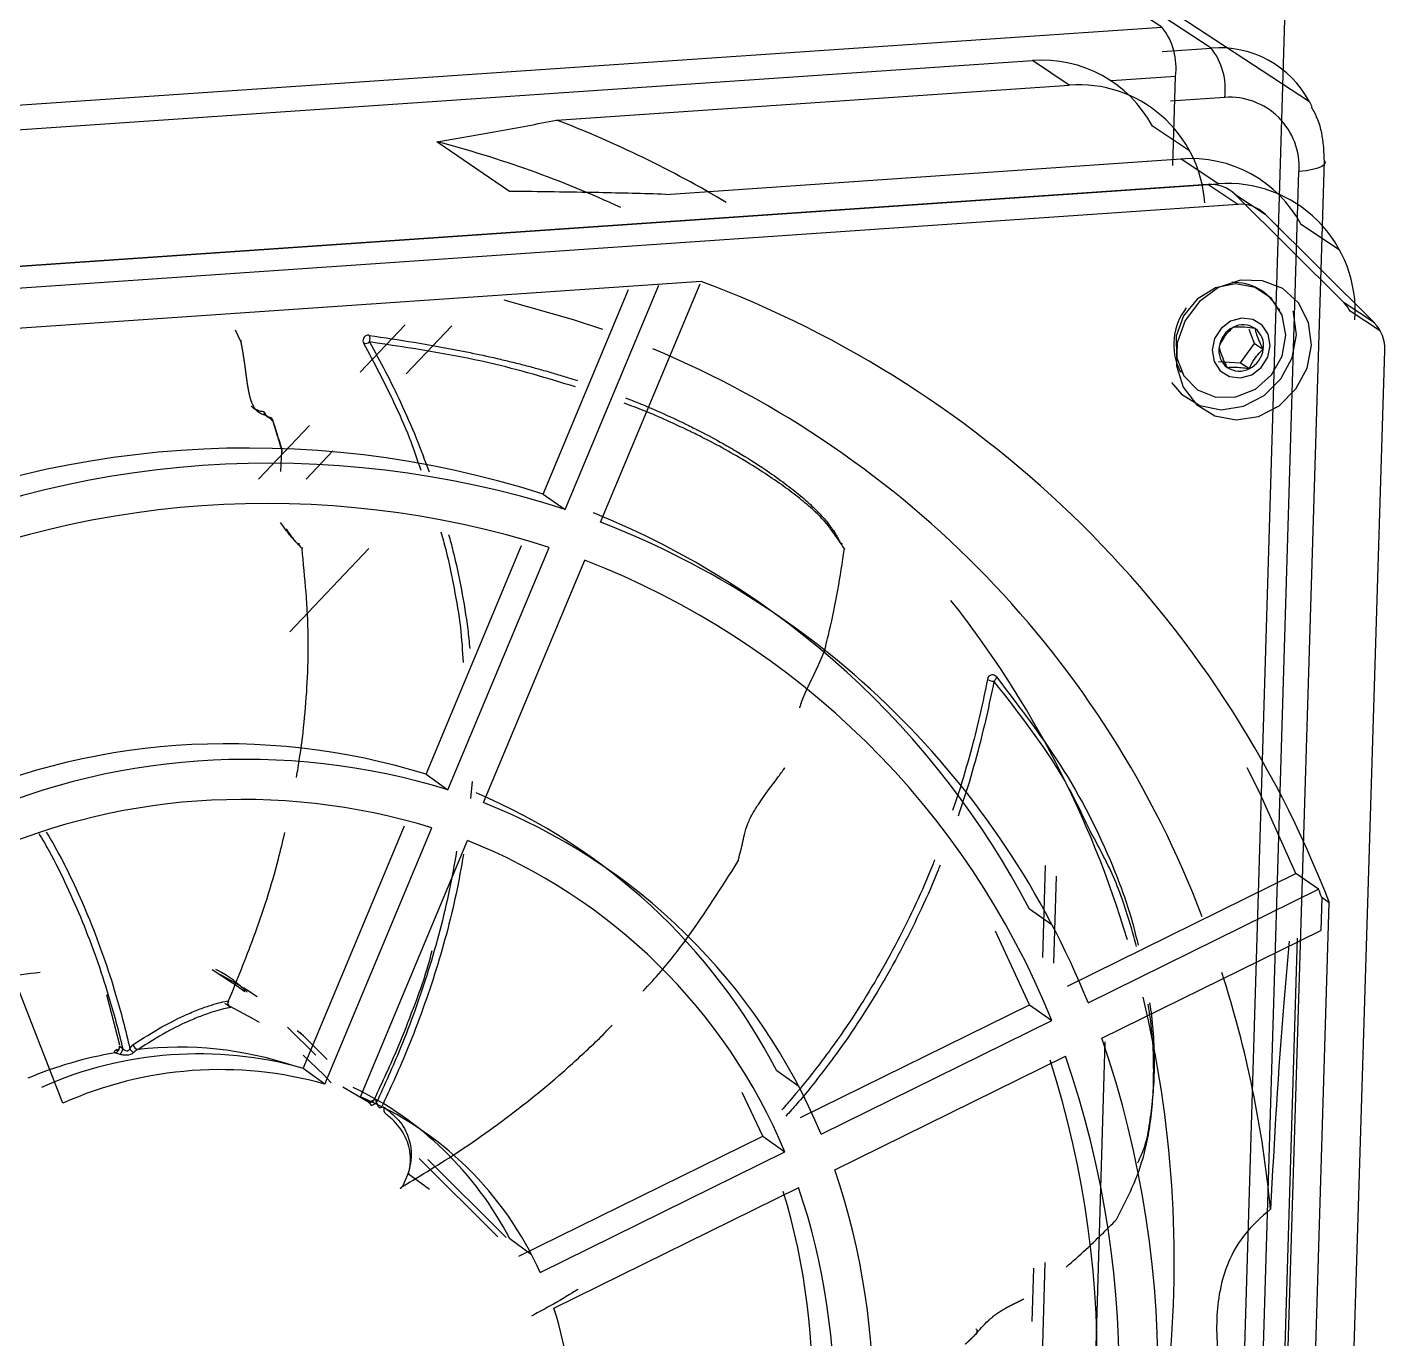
# Model space of a CAD drawing. Header units: millimetres. Extents: x 0 to 279, y 0 to 216.
# Drawn here: x 141.16 to 155.18, y 149.78 to 163.32 of the extents above; entities that cross this region are included whole.
import ezdxf

# ---------------------------------------------------------------- set-up
doc = ezdxf.new("R2010")
doc.units = ezdxf.units.MM
doc.layers.add('DIM', color=1, linetype='Continuous')
doc.dimstyles.new('SLDDIMSTYLE1', dxfattribs={"dimtxt": 0.18, "dimasz": 3.302, "dimexe": 0, "dimexo": 0.0625, "dimgap": 0, "dimtad": 0, "dimtih": 1, "dimtoh": 1, "dimdec": 0, "dimrnd": 1e-09, "dimzin": 0, "dimdsep": 46, "dimtxsty": 'Standard', "dimsah": 1, "dimcen": 0.09, "dimadec": 0, "dimazin": 0, "dimtfac": 3.302, "dimtdec": 0, "dimtofl": 0, "dimtmove": 0, "dimatfit": 3, "dimfxl": 0, "dimfrac": 2, "dimtolj": 1, "dimtzin": 0, "dimarcsym": 0})

msp = doc.modelspace()

# ---------------------------------------------------------------- linework, layer by layer
at = {"color": 7, "linetype": 'Continuous', "lineweight": 25}
for p, q in [((153.468, 140.966), (154.238, 166.457)), ((152.875, 163.316), (150.53, 164.857)), ((153.383, 163.1), (151.184, 164.544)), ((154.398, 162.546), (152.191, 163.994)), ((104.319, 160.014), (152.875, 163.316)), ((130.435, 161.534), (151.538, 162.971)), ((151.919, 162.719), (151.538, 162.971)), ((146.626, 162.358), (151.919, 162.719)), ((152.989, 161.888), (153.016, 162.807)), ((154.398, 162.546), (154.422, 162.497)), ((153.16, 162.04), (152.778, 162.293)), ((146.139, 161.622), (145.392, 162.133)), ((147.753, 161.591), (153.07, 161.956)), ((153.456, 161.7), (153.07, 161.956)), ((153.901, 140.526), (154.552, 161.938)), ((153.641, 140.401), (154.29, 161.828)), ((132.191, 160.238), (153.456, 161.7)), ((153.35, 161.693), (132.298, 160.246)), ((153.66, 161.488), (153.35, 161.693)), ((153.629, 161.592), (153.94, 161.386)), ((153.629, 161.592), (154.757, 160.47)), ((153.66, 161.488), (132.582, 160.036)), ((155.068, 160.264), (153.94, 161.386)), ((154.705, 161.018), (154.317, 161.275)), ((148.118, 160.693), (138.182, 160.007)), ((146.488, 158.498), (147.37, 160.608)), ((146.714, 158.34), (147.681, 160.654)), ((147.081, 158.208), (148.11, 160.668)), ((155.068, 160.264), (154.757, 160.47)), ((154.091, 160.4), (154.072, 160.412)), ((155.131, 160.178), (154.82, 160.385)), ((143.368, 160.074), (143.312, 160.189)), ((145.063, 160.245), (144.598, 159.756)), ((145.546, 160.234), (145.074, 159.738)), ((153.832, 160.053), (153.776, 160.195)), ((154.868, 160.296), (154.868, 160.295)), ((153.688, 159.853), (153.832, 160.053)), ((153.832, 160.053), (153.922, 159.993)), ((154.521, 138.678), (155.176, 159.98)), ((153.06, 159.771), (153.079, 159.758)), ((153.46, 159.866), (153.688, 159.853)), ((153.688, 159.853), (153.778, 159.793)), ((143.574, 159.35), (143.573, 159.35)), ((144.076, 159.207), (143.55, 158.653)), ((143.649, 159.289), (143.603, 159.326)), ((144.318, 158.944), (144.042, 158.653)), ((146.488, 158.498), (146.714, 158.34)), ((145.28, 155.607), (146.266, 157.967)), ((145.504, 155.446), (146.55, 157.947)), ((143.872, 157.077), (144.69, 157.938)), ((145.871, 155.315), (146.917, 157.816)), ((151.074, 156.587), (151.075, 156.585)), ((151.166, 156.614), (151.164, 156.615)), ((145.28, 155.607), (145.504, 155.446)), ((145.754, 155.531), (145.739, 155.357)), ((144.011, 152.572), (145.057, 155.074)), ((144.234, 152.409), (145.34, 155.054)), ((144.601, 152.279), (145.707, 154.923)), ((141.53, 152.212), (140.55, 154.712)), ((151.646, 153.717), (151.673, 154.664)), ((151.899, 153.42), (154.259, 154.582)), ((154.492, 154.421), (154.259, 154.582)), ((151.76, 153.658), (151.786, 154.554)), ((152.113, 153.25), (154.492, 154.421)), ((154.526, 154.335), (154.515, 153.996)), ((154.603, 154.281), (154.526, 154.335)), ((151.739, 154.054), (151.509, 154.215)), ((154.297, 144.237), (154.603, 154.281)), ((151.51, 153.229), (151.156, 153.988)), ((152.254, 152.883), (154.515, 153.996)), ((153.999, 144.8), (154.276, 153.915)), ((143.282, 153.45), (143.071, 153.589)), ((142.117, 152.811), (141.983, 153.332)), ((143.286, 153.454), (143.41, 153.367)), ((143.24, 153.268), (143.239, 153.269)), ((149.143, 152.064), (151.51, 153.229)), ((151.51, 153.229), (151.74, 153.067)), ((149.357, 151.894), (151.74, 153.067)), ((144.14, 152.707), (143.85, 152.996)), ((144.016, 152.909), (143.978, 152.946)), ((144.26, 152.665), (144.016, 152.909)), ((142.071, 152.758), (142.09, 152.771)), ((152.287, 152.845), (152.175, 149.045)), ((149.5, 151.526), (151.881, 152.699)), ((144.234, 152.409), (144.011, 152.572)), ((149.126, 152.384), (148.899, 152.547)), ((144.421, 152.38), (144.677, 152.231)), ((144.673, 152.236), (144.688, 152.227)), ((148.756, 151.874), (148.544, 152.322)), ((146.236, 150.634), (148.756, 151.874)), ((148.756, 151.874), (148.983, 151.71)), ((146.02, 150.834), (145.208, 151.643)), ((146.456, 150.466), (148.983, 151.71)), ((146.105, 150.827), (145.298, 151.631)), ((145.314, 151.323), (145.098, 151.482)), ((145.035, 151.352), (145.032, 151.351)), ((146.599, 150.098), (149.126, 151.342)), ((146.367, 150.649), (146.143, 150.814)), ((151.612, 148.591), (151.67, 150.57)), ((151.536, 149.961), (151.552, 150.51))]:
    msp.add_line(p, q, dxfattribs=at)
at = {"color": 8, "linetype": 'Continuous', "lineweight": 25}
for p, q in [((152.878, 163.066), (153.383, 163.1)), ((153.016, 162.807), (152.354, 162.761)), ((153.524, 162.591), (152.965, 162.553)), ((144.016, 152.909), (143.949, 152.958)), ((145.088, 151.473), (145.035, 151.352))]:
    msp.add_line(p, q, dxfattribs=at)
at = {"color": 8, "linetype": 'Continuous', "lineweight": 25, "flags": 128}
for points in [[(154.552, 161.938), (154.554, 161.936), (154.56, 161.916), (154.55, 161.896), (154.525, 161.877), (154.484, 161.86), (154.43, 161.846), (154.364, 161.835), (154.29, 161.828)], [(148.983, 155.673), (148.984, 155.672), (148.982, 155.672)], [(144.689, 152.229), (144.682, 152.231), (144.673, 152.236)]]:
    msp.add_lwpolyline(points, dxfattribs=at)
at = {"color": 7, "linetype": 'Continuous', "lineweight": 25, "flags": 128}
for points in [[(154.116, 160.346), (154.005, 160.517), (153.837, 160.63), (153.636, 160.668), (153.427, 160.626), (153.24, 160.51), (153.099, 160.337), (153.024, 160.128), (153.025, 159.912), (153.101, 159.719), (153.243, 159.575), (153.431, 159.499), (153.639, 159.501), (153.84, 159.581), (154.007, 159.728), (154.117, 159.923), (154.155, 160.138), (154.116, 160.346)], [(154.42, 160.036), (154.39, 160.268), (154.286, 160.47), (154.122, 160.619), (153.914, 160.7), (153.685, 160.704), (153.459, 160.63), (153.263, 160.486), (153.115, 160.289), (153.034, 160.059), (153.027, 159.821), (153.095, 159.601), (153.231, 159.424), (153.42, 159.307), (153.641, 159.264), (153.871, 159.3), (154.085, 159.41), (154.259, 159.583), (154.375, 159.799), (154.42, 160.036)], [(147.104, 160.195), (146.803, 160.297), (146.087, 160.499)], [(154.265, 160.14), (154.234, 160.372), (154.23, 160.386)], [(153.973, 160.147), (153.91, 160.242), (153.814, 160.301), (153.7, 160.315), (153.584, 160.282), (153.486, 160.207), (153.419, 160.102), (153.394, 159.982), (153.414, 159.865), (153.477, 159.77), (153.573, 159.711), (153.688, 159.697), (153.803, 159.73), (153.901, 159.804), (153.968, 159.91), (153.994, 160.03), (153.973, 160.147)], [(143.372, 160.069), (143.373, 160.071), (143.371, 160.073), (143.368, 160.074)], [(144.692, 160.135), (144.689, 160.137), (144.686, 160.137)], [(152.974, 159.648), (153.076, 159.528), (153.265, 159.411), (153.487, 159.368), (153.716, 159.404), (153.93, 159.514), (154.104, 159.687), (154.22, 159.903), (154.265, 160.14)], [(144, 157.947), (144.001, 157.945), (144.001, 157.942), (143.999, 157.938)], [(149.598, 157.937), (149.599, 157.935), (149.598, 157.933)], [(149.389, 156.871), (149.391, 156.874), (149.391, 156.879)], [(151.141, 156.566), (151.149, 156.573), (151.155, 156.58), (151.161, 156.587), (151.165, 156.594), (151.168, 156.601), (151.169, 156.606), (151.168, 156.61), (151.166, 156.614)], [(154.259, 154.582), (153.878, 155.43), (153.754, 155.672)], [(143.208, 153.237), (143.205, 153.239), (143.204, 153.24)], [(143.208, 153.237), (143.486, 153.09), (143.556, 153.048)], [(144.011, 152.71), (144.221, 152.509), (144.299, 152.424)], [(152.405, 151.011), (152.405, 151.011), (152.406, 151.012)]]:
    msp.add_lwpolyline(points, dxfattribs=at)
at = {"color": 7, "linetype": 'Continuous', "lineweight": 25}
for centre, radius, start, end in [((152.334, 162.892), 0.688, 352.8431, 38.0516), ((152.843, 162.677), 0.687, 352.8331, 38.1072), ((151.641, 161.687), 1.288, 28.0703, 94.5966), ((152.015, 161.417), 1.305, 3.8503, 94.2343), ((153.574, 161.875), 0.718, 356.2389, 94.0203), ((142.507, 151.637), 11.485, 59.2538, 68.9829), ((142.574, 151.267), 11.226, 65.1534, 75.4621), ((153.174, 160.666), 1.294, 28.0406, 94.6379), ((153.379, 161.337), 0.357, 45.4905, 94.5486), ((153.55, 160.383), 1.321, 356.2367, 94.0753), ((153.689, 161.131), 0.358, 45.4889, 94.5564), ((144.23, 150.274), 11.121, 21.1229, 69.5371), ((153.624, 160.174), 0.507, 28.0772, 93.2534), ((154.505, 160.218), 0.356, 27.898, 45.0836), ((153.616, 160.042), 0.619, 142.4603, 205.9487), ((153.732, 159.978), 0.27, 117.0153, 171.4455), ((153.713, 160.025), 0.22, 55.4522, 118.2399), ((153.705, 160.031), 0.22, 350.1973, 52.9235), ((154.796, 159.998), 0.38, 357.3571, 44.3614), ((143.319, 160.06), 0.0538, 10.0247, 29.1601), ((143.361, 160.079), 0.00903, 328.638, 52.066), ((144.681, 160.084), 0.053, 94.8956, 213.458), ((144.68, 160.085), 0.0522, 82.8201, 94.2946), ((144.614, 160.097), 0.087, 341.3965, 25.9196), ((143.655, 150.487), 10.303, 20.7382, 67.3609), ((153.682, 159.981), 0.22, 170.2074, 232.9429), ((153.655, 160.033), 0.27, 297.021, 351.4354), ((153.674, 159.987), 0.22, 235.4713, 298.2453), ((143.658, 159.245), 0.0443, 61.5365, 102.2066), ((143.648, 159.241), 0.0536, 22.1179, 54.0194), ((143.692, 159.255), 0.00806, 321.2353, 46.7557), ((143.446, 149.005), 9.968, 72.234, 115.7736), ((143.741, 158.938), 0.0537, 353.8272, 19.5924), ((143.784, 158.937), 0.0115, 334.6453, 46.6235), ((143.67, 148.838), 9.978, 72.2382, 115.7783), ((143.637, 148.82), 9.581, 72.301, 115.7353), ((143.688, 150.131), 8.823, 27.5765, 67.9011), ((143.896, 149.943), 8.857, 21.9261, 68.928), ((143.955, 157.94), 0.0468, 61.7137, 92.2513), ((149.549, 157.941), 0.0517, 56.3694, 80.8719), ((143.854, 149.882), 8.504, 21.9928, 68.8919), ((142.477, 150.899), 10.481, 16.627, 38.3415), ((149.341, 156.893), 0.0529, 335.3201, 348.0627), ((151.125, 156.58), 0.0522, 94.5442, 171.8573), ((151.155, 156.734), 0.168, 241.806, 265.3743), ((151.125, 156.58), 0.0526, 42.1915, 94.2052), ((143.199, 148.876), 7.045, 72.8235, 115.3295), ((143.422, 148.71), 7.051, 72.8279, 115.3342), ((148.934, 155.692), 0.0524, 320.2779, 339.0183), ((148.959, 155.677), 0.0239, 311.9067, 348.5933), ((143.388, 148.693), 6.654, 72.9405, 115.2414), ((143.368, 149.674), 6.233, 27.4462, 67.0741), ((143.581, 149.495), 6.254, 22.5555, 68.5249), ((143.538, 149.435), 5.901, 22.676, 68.4351), ((148.472, 154.727), 0.0329, 319.6876, 7.1754), ((148.452, 154.732), 0.053, 331.1732, 359.4365), ((143.566, 150.027), 11.776, 21.4574, 21.9085), ((141.679, 149.553), 4.026, 95.4791, 106.3958), ((141.499, 150.378), 3.569, 55.2301, 62.245), ((142.603, 150.049), 11.443, 5.3625, 17.8757), ((143.288, 153.246), 0.0531, 156.4283, 242.0572), ((141.314, 150.583), 11.689, 354.1734, 13.4714), ((142.059, 152.79), 0.0571, 281.073, 11.6895), ((141.955, 152.823), 0.2, 327.4044, 346.2464), ((142.282, 152.8), 0.0644, 201.8051, 253.7902), ((142.314, 152.824), 0.0578, 187.4942, 262.1242), ((142.731, 149.073), 3.718, 71.4527, 96.567), ((142.285, 149.434), 10.549, 337.5399, 19.0822), ((142.779, 148.623), 4.171, 99.7792, 112.6972), ((142.931, 148.752), 3.97, 74.2067, 114.0987), ((142.065, 149.562), 10.141, 337.6202, 17.7763), ((142.307, 149.393), 10.128, 337.5913, 19.0502), ((143.153, 148.585), 3.974, 74.2113, 114.1035), ((143.023, 149.203), 3.511, 27.3075, 64.6151), ((143.242, 149.032), 3.52, 24.042, 67.2764), ((144.702, 152.277), 0.0526, 241.3642, 337.4452), ((144.667, 152.335), 0.153, 288.6848, 311.3739), ((144.894, 152.144), 0.0514, 149.3592, 232.5568), ((142.444, 149.135), 7.45, 338.0413, 18.7237), ((142.222, 149.265), 7.046, 338.1792, 16.8044), ((142.464, 149.095), 7.03, 338.1407, 18.6436), ((142.599, 148.829), 4.197, 339.3064, 17.6091)]:
    msp.add_arc(centre, radius, start, end, dxfattribs=at)
at = {"color": 8, "linetype": 'Continuous', "lineweight": 25}
for centre, radius, start, end in [((153.468, 162.049), 1.055, 28.1368, 94.5914), ((144.652, 160.122), 0.069, 256.6948, 309.5076), ((143.66, 159.251), 0.038, 358.159, 59.8829), ((143.786, 158.951), 0.00763, 318.1791, 45.2077), ((142.075, 152.801), 0.0433, 265.5068, 298.3465), ((145.059, 151.309), 0.0495, 119.7304, 153.8931)]:
    msp.add_arc(centre, radius, start, end, dxfattribs=at)
at = {"color": 7, "linetype": 'Continuous', "lineweight": 25}
for points, knots in [([(154.552, 161.938), (154.55, 161.999), (154.544, 162.154), (154.501, 162.346), (154.437, 162.458), (154.418, 162.491)], [0, 0, 0, 0, 0.314037, 0.802334, 1, 1, 1, 1]), ([(145.392, 162.133), (145.603, 162.169), (146.026, 162.24), (146.426, 162.318), (146.626, 162.358)], [0, 0, 0, 0, 0.4995161, 1, 1, 1, 1]), ([(147.753, 161.591), (147.523, 161.598), (146.984, 161.612), (146.447, 161.618), (146.139, 161.622)], [0, 0, 0, 0, 0.427332, 1, 1, 1, 1]), ([(153.61, 160.219), (153.584, 160.194), (153.539, 160.151), (153.492, 160.077), (153.473, 160.036), (153.465, 160.018)], [0, 0, 0, 0, 0.439105, 0.751358, 1, 1, 1, 1]), ([(153.838, 160.206), (153.8, 160.211), (153.735, 160.221), (153.658, 160.222), (153.624, 160.22), (153.61, 160.219)], [0, 0, 0, 0, 0.439105, 0.751358, 1, 1, 1, 1]), ([(153.922, 159.993), (153.916, 160.005), (153.896, 160.042), (153.867, 160.107), (153.847, 160.166), (153.84, 160.196), (153.838, 160.206)], [0, 0, 0, 0, 0.156025, 0.493707, 0.819058, 1, 1, 1, 1]), ([(143.628, 159.307), (143.611, 159.313), (143.579, 159.324), (143.543, 159.345), (143.524, 159.367), (143.521, 159.37), (143.518, 159.374), (143.515, 159.379), (143.51, 159.385), (143.506, 159.392), (143.501, 159.4), (143.498, 159.406), (143.495, 159.412), (143.492, 159.419), (143.487, 159.427), (143.483, 159.437), (143.48, 159.447), (143.477, 159.454), (143.475, 159.46), (143.473, 159.466), (143.471, 159.471), (143.47, 159.476), (143.468, 159.481), (143.467, 159.487), (143.465, 159.492), (143.464, 159.496), (143.463, 159.501), (143.461, 159.507), (143.46, 159.512), (143.459, 159.518), (143.457, 159.523), (143.456, 159.529), (143.455, 159.534), (143.454, 159.54), (143.452, 159.547), (143.451, 159.552), (143.45, 159.559), (143.448, 159.565), (143.447, 159.572), (143.446, 159.577), (143.445, 159.584), (143.444, 159.59), (143.442, 159.597), (143.442, 159.602), (143.44, 159.609), (143.439, 159.615), (143.438, 159.622), (143.437, 159.627), (143.436, 159.634), (143.435, 159.64), (143.434, 159.647), (143.434, 159.652), (143.433, 159.659), (143.432, 159.664), (143.431, 159.671), (143.43, 159.677), (143.429, 159.682), (143.429, 159.688), (143.428, 159.693), (143.427, 159.7), (143.426, 159.706), (143.425, 159.712), (143.425, 159.718), (143.424, 159.723), (143.423, 159.729), (143.423, 159.734), (143.422, 159.741), (143.421, 159.746), (143.42, 159.752), (143.42, 159.757), (143.419, 159.763), (143.418, 159.769), (143.417, 159.775), (143.416, 159.782), (143.416, 159.787), (143.415, 159.792), (143.414, 159.798), (143.413, 159.803), (143.413, 159.81), (143.412, 159.816), (143.411, 159.822), (143.41, 159.828), (143.409, 159.833), (143.409, 159.839), (143.408, 159.844), (143.407, 159.851), (143.406, 159.856), (143.405, 159.863), (143.404, 159.868), (143.403, 159.874), (143.403, 159.879), (143.402, 159.885), (143.401, 159.891), (143.4, 159.897), (143.399, 159.902), (143.398, 159.908), (143.397, 159.913), (143.396, 159.92), (143.396, 159.925), (143.394, 159.932), (143.394, 159.937), (143.392, 159.944), (143.392, 159.949), (143.391, 159.955), (143.39, 159.959), (143.389, 159.963), (143.389, 159.967), (143.388, 159.971), (143.387, 159.975), (143.387, 159.979), (143.386, 159.983), (143.385, 159.987), (143.384, 159.991), (143.384, 159.995), (143.383, 160), (143.382, 160.004), (143.381, 160.008), (143.381, 160.012), (143.38, 160.016), (143.379, 160.02), (143.378, 160.024), (143.378, 160.028), (143.377, 160.032), (143.376, 160.036), (143.375, 160.042), (143.374, 160.047), (143.373, 160.052), (143.372, 160.056), (143.371, 160.061), (143.37, 160.065), (143.369, 160.069), (143.369, 160.072), (143.368, 160.074), (143.368, 160.074)], [0, 0, 0, 0, 0.122065, 0.245756, 0.249872, 0.253988, 0.262221, 0.270454, 0.278686, 0.295161, 0.303394, 0.311627, 0.31986, 0.328094, 0.336329, 0.352813, 0.36105, 0.369631, 0.37823, 0.380301, 0.388586, 0.392728, 0.39687, 0.405157, 0.4093, 0.413443, 0.417586, 0.425875, 0.430019, 0.434163, 0.442453, 0.446598, 0.450743, 0.459035, 0.46318, 0.471473, 0.475619, 0.483912, 0.488058, 0.496352, 0.500499, 0.508793, 0.512941, 0.521236, 0.525383, 0.533679, 0.537828, 0.546124, 0.550273, 0.55857, 0.562719, 0.571017, 0.575166, 0.583464, 0.587614, 0.595913, 0.600062, 0.604212, 0.612512, 0.616662, 0.624962, 0.629112, 0.637412, 0.641562, 0.645713, 0.654013, 0.658164, 0.666465, 0.670615, 0.674766, 0.683067, 0.687217, 0.695519, 0.699669, 0.707971, 0.712121, 0.716272, 0.724574, 0.728724, 0.737026, 0.741177, 0.749478, 0.753629, 0.75778, 0.766081, 0.770232, 0.778534, 0.782685, 0.790987, 0.795138, 0.799289, 0.807591, 0.811742, 0.820044, 0.824195, 0.828346, 0.836648, 0.840799, 0.849101, 0.853252, 0.861554, 0.865706, 0.874008, 0.878159, 0.88231, 0.886461, 0.890613, 0.894764, 0.898915, 0.903066, 0.907217, 0.911368, 0.915519, 0.91967, 0.923821, 0.927972, 0.932123, 0.936274, 0.940425, 0.944576, 0.948727, 0.952877, 0.957028, 0.961179, 0.96533, 0.973631, 0.977782, 0.981933, 0.986083, 0.990234, 0.994385, 0.998535, 1, 1, 1, 1]), ([(144.635, 160.056), (144.74, 159.856), (144.908, 159.538), (145.105, 159.099), (145.186, 158.857), (145.225, 158.744)], [0, 0, 0, 0, 0.4730525, 0.7525164, 1, 1, 1, 1]), ([(144.692, 160.135), (144.847, 160.112), (145.107, 160.075), (145.408, 160.022), (145.606, 159.984), (145.805, 159.944), (146.001, 159.901), (146.193, 159.855), (146.336, 159.818), (146.476, 159.78), (146.614, 159.74), (146.736, 159.703), (146.811, 159.679), (146.841, 159.669)], [0, 0, 0, 0, 0.200686, 0.3345, 0.401426, 0.469622, 0.606891, 0.675973, 0.74502, 0.814388, 0.883151, 0.952233, 1, 1, 1, 1]), ([(144.696, 160.069), (144.752, 159.967), (144.864, 159.762), (145.025, 159.431), (145.177, 159.088), (145.267, 158.845), (145.31, 158.729)], [0, 0, 0, 0, 0.237839, 0.475965, 0.749677, 1, 1, 1, 1]), ([(153.465, 160.018), (153.468, 160.008), (153.474, 159.978), (153.494, 159.919), (153.524, 159.855), (153.543, 159.817), (153.549, 159.806)], [0, 0, 0, 0, 0.180942, 0.506293, 0.843975, 1, 1, 1, 1]), ([(153.778, 159.793), (153.793, 159.825), (153.819, 159.88), (153.875, 159.949), (153.907, 159.98), (153.922, 159.993)], [0, 0, 0, 0, 0.439105, 0.751358, 1, 1, 1, 1]), ([(153.549, 159.806), (153.577, 159.807), (153.624, 159.81), (153.709, 159.803), (153.757, 159.796), (153.778, 159.793)], [0, 0, 0, 0, 0.4391052, 0.7513579, 1, 1, 1, 1]), ([(147.337, 159.491), (147.356, 159.484), (147.417, 159.461), (147.515, 159.421), (147.673, 159.354), (147.824, 159.286), (147.978, 159.212), (148.144, 159.129), (148.322, 159.033), (148.551, 158.901), (148.76, 158.768), (148.965, 158.623), (149.127, 158.497), (149.239, 158.398), (149.313, 158.326), (149.36, 158.277), (149.417, 158.213), (149.466, 158.15), (149.507, 158.087), (149.534, 158.039), (149.549, 158.008), (149.557, 157.992)], [0, 0, 0, 0, 0.015435, 0.049053, 0.082829, 0.15046, 0.184319, 0.226099, 0.309657, 0.365306, 0.476923, 0.560377, 0.643793, 0.727212, 0.761123, 0.795053, 0.828946, 0.89723, 0.931446, 0.965626, 1, 1, 1, 1]), ([(143.573, 159.35), (143.56, 159.355), (143.532, 159.366), (143.499, 159.378), (143.481, 159.402), (143.478, 159.406)], [0, 0, 0, 0, 0.45121, 0.905235, 1, 1, 1, 1]), ([(143.628, 159.307), (143.626, 159.314), (143.623, 159.327), (143.61, 159.342), (143.593, 159.351), (143.58, 159.35), (143.573, 159.35)], [0, 0, 0, 0, 0.250002, 0.499776, 0.74944, 1, 1, 1, 1]), ([(143.628, 159.307), (143.626, 159.314), (143.624, 159.327), (143.611, 159.342), (143.593, 159.351), (143.58, 159.35), (143.574, 159.35)], [0, 0, 0, 0, 0.250002, 0.499776, 0.74944, 1, 1, 1, 1]), ([(143.698, 159.25), (143.698, 159.25), (143.697, 159.251), (143.696, 159.252), (143.695, 159.253), (143.694, 159.254), (143.693, 159.255), (143.692, 159.257), (143.691, 159.257), (143.69, 159.258), (143.689, 159.259), (143.688, 159.26), (143.687, 159.261), (143.687, 159.262), (143.686, 159.263), (143.685, 159.264), (143.684, 159.265), (143.683, 159.266), (143.682, 159.267), (143.681, 159.268), (143.68, 159.268), (143.68, 159.269), (143.679, 159.27), (143.678, 159.271), (143.677, 159.271), (143.676, 159.272), (143.676, 159.273), (143.675, 159.274), (143.674, 159.274), (143.673, 159.276), (143.671, 159.277), (143.67, 159.278), (143.669, 159.279), (143.667, 159.28), (143.665, 159.282), (143.664, 159.283), (143.663, 159.284), (143.662, 159.285), (143.66, 159.286), (143.659, 159.287), (143.657, 159.288), (143.656, 159.29), (143.655, 159.29), (143.653, 159.291), (143.652, 159.292), (143.651, 159.293), (143.65, 159.294), (143.649, 159.295), (143.648, 159.296), (143.646, 159.296), (143.645, 159.297), (143.644, 159.298), (143.643, 159.299), (143.642, 159.3), (143.641, 159.3), (143.639, 159.301), (143.638, 159.302), (143.637, 159.303), (143.636, 159.303), (143.635, 159.304), (143.634, 159.304), (143.633, 159.305), (143.632, 159.305), (143.631, 159.306), (143.63, 159.306), (143.629, 159.307), (143.628, 159.307), (143.628, 159.307), (143.628, 159.307)], [0, 0, 0, 0, 0.011599, 0.028067, 0.044535, 0.052769, 0.069236, 0.085704, 0.102172, 0.110407, 0.126875, 0.143343, 0.151577, 0.168046, 0.17628, 0.192748, 0.209217, 0.217451, 0.23392, 0.242155, 0.258624, 0.266858, 0.275093, 0.291562, 0.299796, 0.316266, 0.324501, 0.332735, 0.349205, 0.35744, 0.39038, 0.40685, 0.42332, 0.43979, 0.472732, 0.489202, 0.505673, 0.522144, 0.538615, 0.555087, 0.58803, 0.604501, 0.620973, 0.637445, 0.653916, 0.670388, 0.686861, 0.703333, 0.719805, 0.736278, 0.752751, 0.769224, 0.785698, 0.802171, 0.818645, 0.835119, 0.851594, 0.868068, 0.884543, 0.892781, 0.909256, 0.925732, 0.942208, 0.950446, 0.966923, 0.9834, 0.991638, 1, 1, 1, 1]), ([(143.791, 158.956), (143.789, 158.962), (143.761, 159.065), (143.728, 159.166), (143.697, 159.261)], [0, 0, 0, 0, 0.058992, 1, 1, 1, 1]), ([(143.792, 158.946), (143.789, 158.956), (143.774, 159.006), (143.75, 159.088), (143.721, 159.18), (143.705, 159.231), (143.698, 159.25)], [0, 0, 0, 0, 0.098264, 0.492775, 0.808577, 1, 1, 1, 1]), ([(143.781, 158.73), (143.781, 158.751), (143.784, 158.826), (143.788, 158.895), (143.792, 158.946)], [0, 0, 0, 0, 0.272602, 1, 1, 1, 1]), ([(143.953, 157.987), (143.922, 158.02), (143.866, 158.081), (143.805, 158.167), (143.778, 158.206)], [0, 0, 0, 0, 0.547004, 1, 1, 1, 1]), ([(143.999, 157.938), (143.968, 157.971), (143.915, 158.027), (143.859, 158.107), (143.836, 158.14)], [0, 0, 0, 0, 0.5961503, 1, 1, 1, 1]), ([(145.433, 158.107), (145.45, 158.047), (145.504, 157.856), (145.57, 157.526), (145.639, 157.139), (145.655, 156.881), (145.662, 156.76)], [0, 0, 0, 0, 0.138624, 0.438596, 0.738541, 1, 1, 1, 1]), ([(145.512, 158.081), (145.527, 158.026), (145.579, 157.838), (145.646, 157.512), (145.704, 157.175), (145.724, 156.971), (145.73, 156.905)], [0, 0, 0, 0, 0.146586, 0.490529, 0.834561, 1, 1, 1, 1]), ([(143.942, 155.575), (143.953, 155.642), (144.01, 155.986), (144.056, 156.471), (144.072, 157.195), (144.029, 157.635), (143.999, 157.938)], [0, 0, 0, 0, 0.084228, 0.43563, 0.611178, 1, 1, 1, 1]), ([(149.391, 156.879), (149.409, 156.947), (149.461, 157.155), (149.534, 157.507), (149.577, 157.791), (149.598, 157.933)], [0, 0, 0, 0, 0.19536, 0.597168, 1, 1, 1, 1]), ([(149.137, 156.292), (149.137, 156.293), (149.138, 156.296), (149.14, 156.302), (149.142, 156.309), (149.145, 156.32), (149.148, 156.33), (149.152, 156.341), (149.155, 156.349), (149.157, 156.355), (149.159, 156.361), (149.161, 156.366), (149.163, 156.371), (149.165, 156.376), (149.167, 156.381), (149.169, 156.387), (149.17, 156.391), (149.172, 156.396), (149.175, 156.401), (149.177, 156.406), (149.179, 156.411), (149.181, 156.416), (149.183, 156.421), (149.185, 156.427), (149.187, 156.432), (149.19, 156.438), (149.192, 156.443), (149.195, 156.449), (149.197, 156.454), (149.2, 156.46), (149.202, 156.465), (149.205, 156.471), (149.207, 156.476), (149.21, 156.482), (149.212, 156.487), (149.215, 156.493), (149.217, 156.498), (149.22, 156.503), (149.222, 156.508), (149.225, 156.514), (149.227, 156.519), (149.23, 156.524), (149.232, 156.529), (149.235, 156.535), (149.237, 156.539), (149.24, 156.545), (149.242, 156.55), (149.244, 156.554), (149.246, 156.559), (149.248, 156.563), (149.251, 156.569), (149.253, 156.573), (149.256, 156.579), (149.258, 156.583), (149.26, 156.588), (149.263, 156.592), (149.265, 156.596), (149.267, 156.602), (149.27, 156.606), (149.272, 156.611), (149.274, 156.615), (149.276, 156.62), (149.279, 156.625), (149.281, 156.629), (149.284, 156.635), (149.286, 156.639), (149.288, 156.644), (149.29, 156.648), (149.292, 156.653), (149.295, 156.658), (149.297, 156.663), (149.299, 156.668), (149.301, 156.673), (149.303, 156.677), (149.306, 156.681), (149.308, 156.686), (149.31, 156.691), (149.312, 156.696), (149.315, 156.701), (149.317, 156.706), (149.319, 156.71), (149.321, 156.715), (149.323, 156.719), (149.326, 156.725), (149.328, 156.729), (149.33, 156.734), (149.332, 156.738), (149.334, 156.743), (149.336, 156.748), (149.338, 156.753), (149.341, 156.758), (149.343, 156.763), (149.345, 156.768), (149.347, 156.773), (149.349, 156.777), (149.351, 156.781), (149.352, 156.784), (149.354, 156.788), (149.355, 156.791), (149.356, 156.794), (149.358, 156.798), (149.359, 156.801), (149.361, 156.805), (149.362, 156.808), (149.364, 156.811), (149.365, 156.815), (149.367, 156.818), (149.368, 156.822), (149.37, 156.825), (149.371, 156.829), (149.373, 156.832), (149.374, 156.836), (149.375, 156.839), (149.377, 156.843), (149.378, 156.846), (149.38, 156.851), (149.382, 156.855), (149.384, 156.86), (149.385, 156.864), (149.387, 156.867), (149.388, 156.871), (149.39, 156.874), (149.391, 156.877), (149.391, 156.879), (149.391, 156.879)], [0, 0, 0, 0, 0.0039889, 0.0159019, 0.0278155, 0.0397302, 0.0635814, 0.0754992, 0.0879154, 0.1003579, 0.1033539, 0.1153411, 0.1213343, 0.1273279, 0.1393175, 0.1453122, 0.1513071, 0.1573024, 0.169295, 0.1752913, 0.1812878, 0.1932825, 0.1992799, 0.2052776, 0.2172742, 0.2232726, 0.2352705, 0.2412696, 0.2532687, 0.2592683, 0.2712685, 0.2772687, 0.28927, 0.2952708, 0.3072732, 0.3132746, 0.3252781, 0.33128, 0.3432845, 0.3492869, 0.3612924, 0.3672953, 0.3793017, 0.385305, 0.3973122, 0.4033159, 0.4153238, 0.4213279, 0.4273321, 0.4393409, 0.4453454, 0.4573548, 0.4633595, 0.4753694, 0.4813744, 0.4873795, 0.4993898, 0.5053951, 0.5174058, 0.5234112, 0.5294166, 0.5414276, 0.5474332, 0.5594443, 0.5654499, 0.5774611, 0.5834668, 0.5894725, 0.6014839, 0.6074896, 0.6195011, 0.6255069, 0.6375185, 0.6435243, 0.6495302, 0.6615419, 0.6675479, 0.6795597, 0.6855657, 0.6975777, 0.7035837, 0.7095897, 0.7216018, 0.7276079, 0.7396201, 0.7456263, 0.7516324, 0.7636448, 0.769651, 0.7816635, 0.7876697, 0.7996823, 0.8056887, 0.8177013, 0.8237077, 0.829714, 0.8357204, 0.8417267, 0.847733, 0.8537392, 0.8597455, 0.8657517, 0.8717578, 0.877764, 0.8837701, 0.8897762, 0.8957822, 0.9017883, 0.9077943, 0.9138002, 0.9198062, 0.9258121, 0.931818, 0.9378238, 0.9438297, 0.9498354, 0.961847, 0.9678526, 0.9738583, 0.9798639, 0.9858695, 0.9918751, 0.9978806, 1, 1, 1, 1]), ([(151.075, 156.585), (151.051, 156.468), (151.002, 156.234), (150.909, 155.863), (150.815, 155.529), (150.742, 155.313), (150.715, 155.233)], [0, 0, 0, 0, 0.257382, 0.515057, 0.819292, 1, 1, 1, 1]), ([(151.166, 156.614), (151.413, 156.29), (151.916, 155.632), (152.335, 154.773), (152.552, 154.172), (152.61, 153.924), (152.629, 153.844)], [0, 0, 0, 0, 0.358118, 0.727849, 0.912821, 1, 1, 1, 1]), ([(148.498, 154.706), (148.514, 154.767), (148.548, 154.889), (148.572, 155.029), (148.625, 155.154), (148.665, 155.228), (148.766, 155.381), (148.877, 155.527), (148.958, 155.638), (148.982, 155.672)], [0, 0, 0, 0, 0.210161, 0.421392, 0.468249, 0.515073, 0.597356, 0.877402, 1, 1, 1, 1]), ([(141.359, 155.013), (141.395, 154.952), (141.498, 154.775), (141.649, 154.471), (141.811, 154.102), (141.954, 153.723), (142.066, 153.374), (142.155, 153.058), (142.2, 152.87), (142.222, 152.776)], [0, 0, 0, 0, 0.089528, 0.257362, 0.425243, 0.593515, 0.761429, 0.880659, 1, 1, 1, 1]), ([(143.24, 153.268), (143.329, 153.486), (143.526, 153.967), (143.713, 154.55), (143.801, 154.915), (143.822, 155.005)], [0, 0, 0, 0, 0.3836563, 0.8475435, 1, 1, 1, 1]), ([(152.612, 153.831), (152.594, 153.898), (152.529, 154.135), (152.397, 154.538), (152.217, 154.87), (152.13, 155.03)], [0, 0, 0, 0, 0.1699393, 0.600887, 1, 1, 1, 1]), ([(141.283, 154.996), (141.319, 154.935), (141.421, 154.76), (141.571, 154.458), (141.733, 154.09), (141.877, 153.713), (141.99, 153.367), (142.08, 153.054), (142.126, 152.868), (142.149, 152.775)], [0, 0, 0, 0, 0.088934, 0.257124, 0.4257367, 0.5940288, 0.7623919, 0.8811439, 1, 1, 1, 1]), ([(145.594, 154.812), (145.571, 154.677), (145.497, 154.264), (145.351, 153.718), (145.169, 153.176), (144.995, 152.72), (144.851, 152.404), (144.768, 152.22)], [0, 0, 0, 0, 0.151606, 0.465188, 0.621925, 0.778729, 1, 1, 1, 1]), ([(145.666, 154.782), (145.642, 154.646), (145.593, 154.37), (145.492, 153.957), (145.371, 153.544), (145.231, 153.135), (145.089, 152.771), (144.951, 152.45), (144.863, 152.265), (144.819, 152.172)], [0, 0, 0, 0, 0.152157, 0.308446, 0.464779, 0.621477, 0.777839, 0.888868, 1, 1, 1, 1]), ([(150.529, 154.725), (150.522, 154.706), (150.464, 154.553), (150.338, 154.272), (150.149, 153.885), (149.94, 153.507), (149.713, 153.137), (149.507, 152.838), (149.291, 152.549), (149.122, 152.335), (148.988, 152.186), (148.951, 152.144)], [0, 0, 0, 0, 0.020697, 0.162479, 0.304248, 0.446004, 0.588695, 0.731815, 0.802658, 0.944428, 1, 1, 1, 1]), ([(147.518, 153.369), (147.581, 153.436), (147.742, 153.609), (148.081, 154.048), (148.328, 154.437), (148.498, 154.706)], [0, 0, 0, 0, 0.167263, 0.426287, 1, 1, 1, 1]), ([(154.189, 153.886), (154.17, 153.675), (154.086, 152.771), (154.035, 151.835), (153.996, 151.118)], [0, 0, 0, 0, 0.233539, 1, 1, 1, 1]), ([(144.747, 152.257), (144.831, 152.435), (144.976, 152.744), (145.151, 153.194), (145.273, 153.524), (145.326, 153.725), (145.343, 153.788)], [0, 0, 0, 0, 0.357616, 0.618871, 0.880171, 1, 1, 1, 1]), ([(142.256, 152.817), (142.358, 152.882), (142.562, 153.012), (142.785, 153.119), (142.95, 153.188), (143.067, 153.228), (143.165, 153.256), (143.215, 153.264), (143.24, 153.268)], [0, 0, 0, 0, 0.21629, 0.434509, 0.575674, 0.717234, 0.858477, 1, 1, 1, 1]), ([(143.264, 153.2), (143.24, 153.196), (143.193, 153.188), (143.098, 153.162), (142.985, 153.124), (142.825, 153.059), (142.607, 152.956), (142.407, 152.83), (142.306, 152.767)], [0, 0, 0, 0, 0.141293, 0.282837, 0.424055, 0.565639, 0.781913, 1, 1, 1, 1]), ([(143.236, 153.224), (143.236, 153.224), (143.238, 153.224), (143.237, 153.226), (143.236, 153.233), (143.234, 153.247), (143.235, 153.261), (143.239, 153.267), (143.24, 153.268)], [0, 0, 0, 0, 0.037415, 0.205774, 0.381604, 0.644524, 0.947255, 1, 1, 1, 1]), ([(152.406, 151.012), (152.518, 151.231), (152.665, 151.517), (152.748, 151.946), (152.78, 152.205), (152.796, 152.569), (152.783, 152.914), (152.743, 153.177), (152.734, 153.235)], [0, 0, 0, 0, 0.369221, 0.482373, 0.595522, 0.708664, 0.935165, 1, 1, 1, 1]), ([(152.748, 153.247), (152.755, 153.203), (152.791, 152.956), (152.801, 152.626), (152.782, 152.263), (152.747, 152.008), (152.708, 151.774), (152.648, 151.65), (152.622, 151.595)], [0, 0, 0, 0, 0.070095, 0.390274, 0.550076, 0.709806, 0.869542, 1, 1, 1, 1]), ([(145.035, 151.352), (145.232, 151.471), (145.672, 151.738), (146.207, 152.129), (146.652, 152.494), (146.918, 152.739), (147.102, 152.912), (147.174, 152.992), (147.199, 153.019)], [0, 0, 0, 0, 0.253969, 0.566883, 0.72457, 0.882666, 0.960504, 1, 1, 1, 1]), ([(142.113, 152.803), (142.113, 152.798), (142.115, 152.786), (142.108, 152.771), (142.099, 152.764), (142.097, 152.763), (142.096, 152.762)], [0, 0, 0, 0, 0.298793, 0.611214, 0.823977, 1, 1, 1, 1]), ([(142.115, 152.802), (142.117, 152.8), (142.119, 152.799), (142.126, 152.793), (142.135, 152.786), (142.144, 152.779), (142.149, 152.775)], [0, 0, 0, 0, 0.220476, 0.311778, 0.653151, 1, 1, 1, 1]), ([(142.149, 152.775), (142.156, 152.77), (142.169, 152.761), (142.186, 152.753), (142.198, 152.753), (142.207, 152.756), (142.212, 152.76), (142.218, 152.766), (142.22, 152.771), (142.222, 152.776), (142.222, 152.776)], [0, 0, 0, 0, 0.272893, 0.473611, 0.5966, 0.654046, 0.793484, 0.803906, 0.972622, 1, 1, 1, 1]), ([(142.222, 152.776), (142.224, 152.779), (142.234, 152.797), (142.246, 152.808), (142.256, 152.817)], [0, 0, 0, 0, 0.14431, 1, 1, 1, 1]), ([(142.306, 152.767), (142.293, 152.761), (142.279, 152.753), (142.266, 152.74), (142.264, 152.738)], [0, 0, 0, 0, 0.85894, 1, 1, 1, 1]), ([(142.07, 152.734), (142.069, 152.735), (142.064, 152.739), (142.061, 152.747), (142.068, 152.754), (142.071, 152.758)], [0, 0, 0, 0, 0.133089, 0.567284, 1, 1, 1, 1]), ([(142.123, 152.715), (142.116, 152.717), (142.101, 152.721), (142.084, 152.727), (142.074, 152.732), (142.071, 152.733), (142.07, 152.734)], [0, 0, 0, 0, 0.348297, 0.687197, 0.909013, 1, 1, 1, 1]), ([(142.264, 152.738), (142.264, 152.738), (142.258, 152.733), (142.246, 152.723), (142.222, 152.712), (142.193, 152.707), (142.159, 152.708), (142.136, 152.712), (142.123, 152.715)], [0, 0, 0, 0, 0.024958, 0.189812, 0.356481, 0.563605, 0.765054, 1, 1, 1, 1]), ([(144.677, 152.231), (144.676, 152.232), (144.671, 152.236), (144.666, 152.24), (144.67, 152.237), (144.673, 152.236)], [0, 0, 0, 0, 0.133089, 0.567284, 1, 1, 1, 1]), ([(144.716, 152.19), (144.711, 152.196), (144.701, 152.207), (144.688, 152.221), (144.681, 152.228), (144.678, 152.231), (144.677, 152.231)], [0, 0, 0, 0, 0.348297, 0.687197, 0.909013, 1, 1, 1, 1]), ([(144.746, 152.26), (144.744, 152.256), (144.739, 152.247), (144.726, 152.236), (144.711, 152.231), (144.7, 152.229), (144.693, 152.229), (144.69, 152.23), (144.689, 152.229), (144.689, 152.229)], [0, 0, 0, 0, 0.1545977, 0.3977624, 0.59006, 0.7428041, 0.8622213, 0.974145, 1, 1, 1, 1]), ([(144.751, 152.257), (144.752, 152.256), (144.754, 152.254), (144.758, 152.247), (144.762, 152.236), (144.766, 152.225), (144.768, 152.22)], [0, 0, 0, 0, 0.220476, 0.311778, 0.653151, 1, 1, 1, 1]), ([(144.768, 152.22), (144.77, 152.211), (144.775, 152.197), (144.784, 152.18), (144.792, 152.172), (144.8, 152.168), (144.805, 152.167), (144.812, 152.168), (144.816, 152.17), (144.819, 152.171), (144.819, 152.172)], [0, 0, 0, 0, 0.272893, 0.473611, 0.5966, 0.654046, 0.793484, 0.803906, 0.972622, 1, 1, 1, 1]), ([(144.819, 152.172), (144.821, 152.172), (144.833, 152.177), (144.842, 152.173), (144.85, 152.17)], [0, 0, 0, 0, 0.14431, 1, 1, 1, 1]), ([(144.85, 152.17), (144.909, 152.12), (145.028, 152.021), (145.104, 151.86), (145.129, 151.717), (145.125, 151.594), (145.1, 151.513), (145.088, 151.473)], [0, 0, 0, 0, 0.2519464, 0.5061394, 0.6705759, 0.8354727, 1, 1, 1, 1]), ([(145.097, 151.482), (145.101, 151.496), (145.11, 151.53), (145.117, 151.585), (145.119, 151.646), (145.114, 151.707), (145.1, 151.778), (145.071, 151.858), (145.021, 151.946), (144.953, 152.029), (144.893, 152.078), (144.863, 152.103)], [0, 0, 0, 0, 0.065432, 0.157407, 0.249438, 0.341648, 0.433923, 0.574711, 0.715774, 0.857724, 1, 1, 1, 1]), ([(145.014, 151.329), (145.014, 151.33), (145.017, 151.337), (145.024, 151.345), (145.031, 151.349), (145.033, 151.35)], [0, 0, 0, 0, 0.157546, 0.779631, 1, 1, 1, 1]), ([(153.996, 151.118), (153.901, 151.038), (153.732, 150.895), (153.547, 150.576), (153.457, 150.233), (153.433, 149.913), (153.456, 149.537), (153.536, 149.132), (153.687, 148.62), (153.819, 148.298), (153.904, 148.092)], [0, 0, 0, 0, 0.19934, 0.353388, 0.441958, 0.513696, 0.585175, 0.695198, 0.804398, 1, 1, 1, 1]), ([(151.886, 150.521), (151.955, 150.581), (152.135, 150.739), (152.303, 150.908), (152.406, 151.012)], [0, 0, 0, 0, 0.387605, 1, 1, 1, 1]), ([(150.954, 149.83), (150.992, 149.875), (151.03, 149.921), (151.089, 149.974), (151.093, 149.978), (151.097, 149.982), (151.103, 149.987), (151.111, 149.994), (151.12, 150.001), (151.128, 150.008), (151.135, 150.014), (151.141, 150.019), (151.148, 150.024), (151.157, 150.031), (151.166, 150.037), (151.175, 150.044), (151.182, 150.049), (151.187, 150.052), (151.193, 150.056), (151.197, 150.058), (151.201, 150.061), (151.206, 150.064), (151.21, 150.067), (151.214, 150.07), (151.218, 150.072), (151.222, 150.074), (151.227, 150.077), (151.231, 150.08), (151.235, 150.082), (151.24, 150.085), (151.244, 150.087), (151.248, 150.09), (151.252, 150.092), (151.258, 150.095), (151.262, 150.098), (151.267, 150.1), (151.271, 150.103), (151.276, 150.106), (151.28, 150.108), (151.285, 150.111), (151.289, 150.113), (151.294, 150.115), (151.298, 150.118), (151.303, 150.12), (151.307, 150.122), (151.312, 150.125), (151.316, 150.127), (151.321, 150.129), (151.324, 150.131), (151.329, 150.134), (151.333, 150.135), (151.337, 150.138), (151.341, 150.14), (151.346, 150.142), (151.349, 150.144), (151.353, 150.146), (151.357, 150.147), (151.36, 150.149), (151.365, 150.151), (151.368, 150.153), (151.373, 150.155), (151.376, 150.157), (151.38, 150.159), (151.383, 150.16), (151.387, 150.162), (151.391, 150.164), (151.395, 150.166), (151.398, 150.168), (151.402, 150.169), (151.405, 150.171), (151.41, 150.173), (151.413, 150.175), (151.417, 150.177), (151.421, 150.179), (151.424, 150.18), (151.428, 150.182), (151.431, 150.184), (151.436, 150.186), (151.439, 150.188), (151.443, 150.19), (151.447, 150.192), (151.45, 150.193), (151.451, 150.194), (151.451, 150.194)], [0, 0, 0, 0, 0.325026, 0.33049, 0.335953, 0.346881, 0.357809, 0.368736, 0.390604, 0.401532, 0.41246, 0.423389, 0.434318, 0.445248, 0.467129, 0.478062, 0.489452, 0.500867, 0.503615, 0.514612, 0.52011, 0.525608, 0.536607, 0.542106, 0.547606, 0.553106, 0.564108, 0.569608, 0.57511, 0.586113, 0.591615, 0.597117, 0.608123, 0.613625, 0.624632, 0.630135, 0.641143, 0.646647, 0.657655, 0.66316, 0.67417, 0.679675, 0.690685, 0.696191, 0.707203, 0.712709, 0.723721, 0.729228, 0.740241, 0.745748, 0.756762, 0.76227, 0.773285, 0.778792, 0.789808, 0.795316, 0.800824, 0.811841, 0.817349, 0.828366, 0.833875, 0.844892, 0.850401, 0.85591, 0.866928, 0.872437, 0.883455, 0.888965, 0.894474, 0.905492, 0.911002, 0.92202, 0.92753, 0.938549, 0.944058, 0.949568, 0.960586, 0.966096, 0.977115, 0.982625, 0.993644, 0.999153, 1, 1, 1, 1]), ([(150.847, 149.728), (150.847, 149.728), (150.849, 149.729), (150.85, 149.731), (150.852, 149.732), (150.853, 149.733), (150.855, 149.735), (150.857, 149.737), (150.859, 149.738), (150.86, 149.739), (150.862, 149.741), (150.863, 149.742), (150.865, 149.744), (150.866, 149.745), (150.868, 149.746), (150.869, 149.748), (150.871, 149.749), (150.872, 149.751), (150.874, 149.752), (150.875, 149.753), (150.877, 149.754), (150.878, 149.755), (150.879, 149.756), (150.88, 149.758), (150.882, 149.759), (150.883, 149.76), (150.884, 149.761), (150.885, 149.762), (150.887, 149.764), (150.889, 149.766), (150.891, 149.768), (150.893, 149.77), (150.895, 149.772), (150.897, 149.774), (150.9, 149.776), (150.902, 149.778), (150.904, 149.78), (150.906, 149.782), (150.907, 149.783), (150.91, 149.786), (150.912, 149.788), (150.914, 149.79), (150.916, 149.792), (150.918, 149.793), (150.92, 149.795), (150.921, 149.797), (150.923, 149.798), (150.925, 149.8), (150.926, 149.802), (150.928, 149.804), (150.93, 149.805), (150.931, 149.807), (150.933, 149.809), (150.935, 149.81), (150.936, 149.812), (150.938, 149.813), (150.94, 149.815), (150.941, 149.817), (150.943, 149.818), (150.944, 149.82), (150.945, 149.821), (150.947, 149.823), (150.948, 149.824), (150.949, 149.825), (150.951, 149.827), (150.952, 149.828), (150.953, 149.829), (150.953, 149.83), (150.954, 149.83)], [0, 0, 0, 0, 0.011599, 0.028067, 0.044535, 0.052769, 0.069236, 0.085704, 0.102172, 0.110407, 0.126875, 0.143343, 0.151577, 0.168046, 0.17628, 0.192748, 0.209217, 0.217451, 0.23392, 0.242155, 0.258624, 0.266858, 0.275093, 0.291562, 0.299796, 0.316266, 0.324501, 0.332735, 0.349205, 0.35744, 0.39038, 0.40685, 0.42332, 0.43979, 0.472732, 0.489202, 0.505673, 0.522144, 0.538615, 0.555087, 0.58803, 0.604501, 0.620973, 0.637445, 0.653916, 0.670388, 0.686861, 0.703333, 0.719805, 0.736278, 0.752751, 0.769224, 0.785698, 0.802171, 0.818645, 0.835119, 0.851594, 0.868068, 0.884543, 0.892781, 0.909256, 0.925732, 0.942208, 0.950446, 0.966923, 0.9834, 0.991638, 1, 1, 1, 1]), ([(150.954, 149.83), (150.958, 149.832), (150.966, 149.837), (150.97, 149.852), (150.968, 149.869), (150.961, 149.881), (150.957, 149.886)], [0, 0, 0, 0, 0.2500019, 0.4997761, 0.7494402, 1, 1, 1, 1])]:
    msp.add_open_spline(points, degree=3, knots=knots, dxfattribs=at)
at = {"color": 8, "linetype": 'Continuous', "lineweight": 25}
for points, knots in [([(146.822, 159.604), (146.532, 159.692), (145.883, 159.889), (145.119, 160.005), (144.696, 160.069)], [0, 0, 0, 0, 0.447983, 1, 1, 1, 1]), ([(149.598, 157.933), (149.517, 158.058), (149.411, 158.222), (149.159, 158.436), (148.995, 158.563), (148.746, 158.736), (148.454, 158.914), (148.163, 159.068), (147.96, 159.168), (147.765, 159.258), (147.548, 159.354), (147.394, 159.41), (147.325, 159.436)], [0, 0, 0, 0, 0.2711285, 0.3542188, 0.4373076, 0.5203903, 0.6867159, 0.7697578, 0.8112602, 0.8784219, 0.9454405, 1, 1, 1, 1]), ([(151.141, 156.566), (151.116, 156.445), (151.066, 156.203), (150.971, 155.824), (150.875, 155.481), (150.8, 155.261), (150.771, 155.176)], [0, 0, 0, 0, 0.258478, 0.517268, 0.814732, 1, 1, 1, 1]), ([(152.13, 155.03), (152.045, 155.21), (151.797, 155.732), (151.401, 156.236), (151.141, 156.566)], [0, 0, 0, 0, 0.3461382, 1, 1, 1, 1]), ([(150.585, 154.669), (150.578, 154.652), (150.521, 154.501), (150.395, 154.221), (150.205, 153.832), (149.994, 153.451), (149.764, 153.079), (149.557, 152.778), (149.338, 152.487), (149.168, 152.271), (149.032, 152.122), (148.994, 152.079)], [0, 0, 0, 0, 0.017889, 0.159953, 0.302049, 0.444183, 0.58734, 0.730928, 0.802031, 0.944328, 1, 1, 1, 1]), ([(143.434, 153.357), (143.341, 153.442), (143.244, 153.53), (143.114, 153.589), (143.109, 153.591)], [0, 0, 0, 0, 0.966626, 1, 1, 1, 1]), ([(143.231, 153.224), (143.231, 153.224), (143.24, 153.219), (143.253, 153.211), (143.265, 153.202), (143.264, 153.2), (143.264, 153.2)], [0, 0, 0, 0, 0.007174, 0.33778, 0.66918, 1, 1, 1, 1]), ([(144.747, 152.259), (144.747, 152.259), (144.748, 152.259), (144.75, 152.258), (144.751, 152.257)], [0, 0, 0, 0, 0.666903, 1, 1, 1, 1]), ([(146.847, 150.292), (146.829, 150.28), (146.724, 150.214), (146.564, 150.122), (146.421, 150.045), (146.368, 150.016)], [0, 0, 0, 0, 0.116237, 0.6697079, 1, 1, 1, 1])]:
    msp.add_open_spline(points, degree=3, knots=knots, dxfattribs=at)

# ---------------------------------------------------------------- leaders
at = {"layer": 'DIM'}
msp.add_leader([(134.48, 159.029), (139.712, 174.875), (146.062, 174.875)], dimstyle='SLDDIMSTYLE1', dxfattribs=at)

doc.saveas('drawing.dxf')
